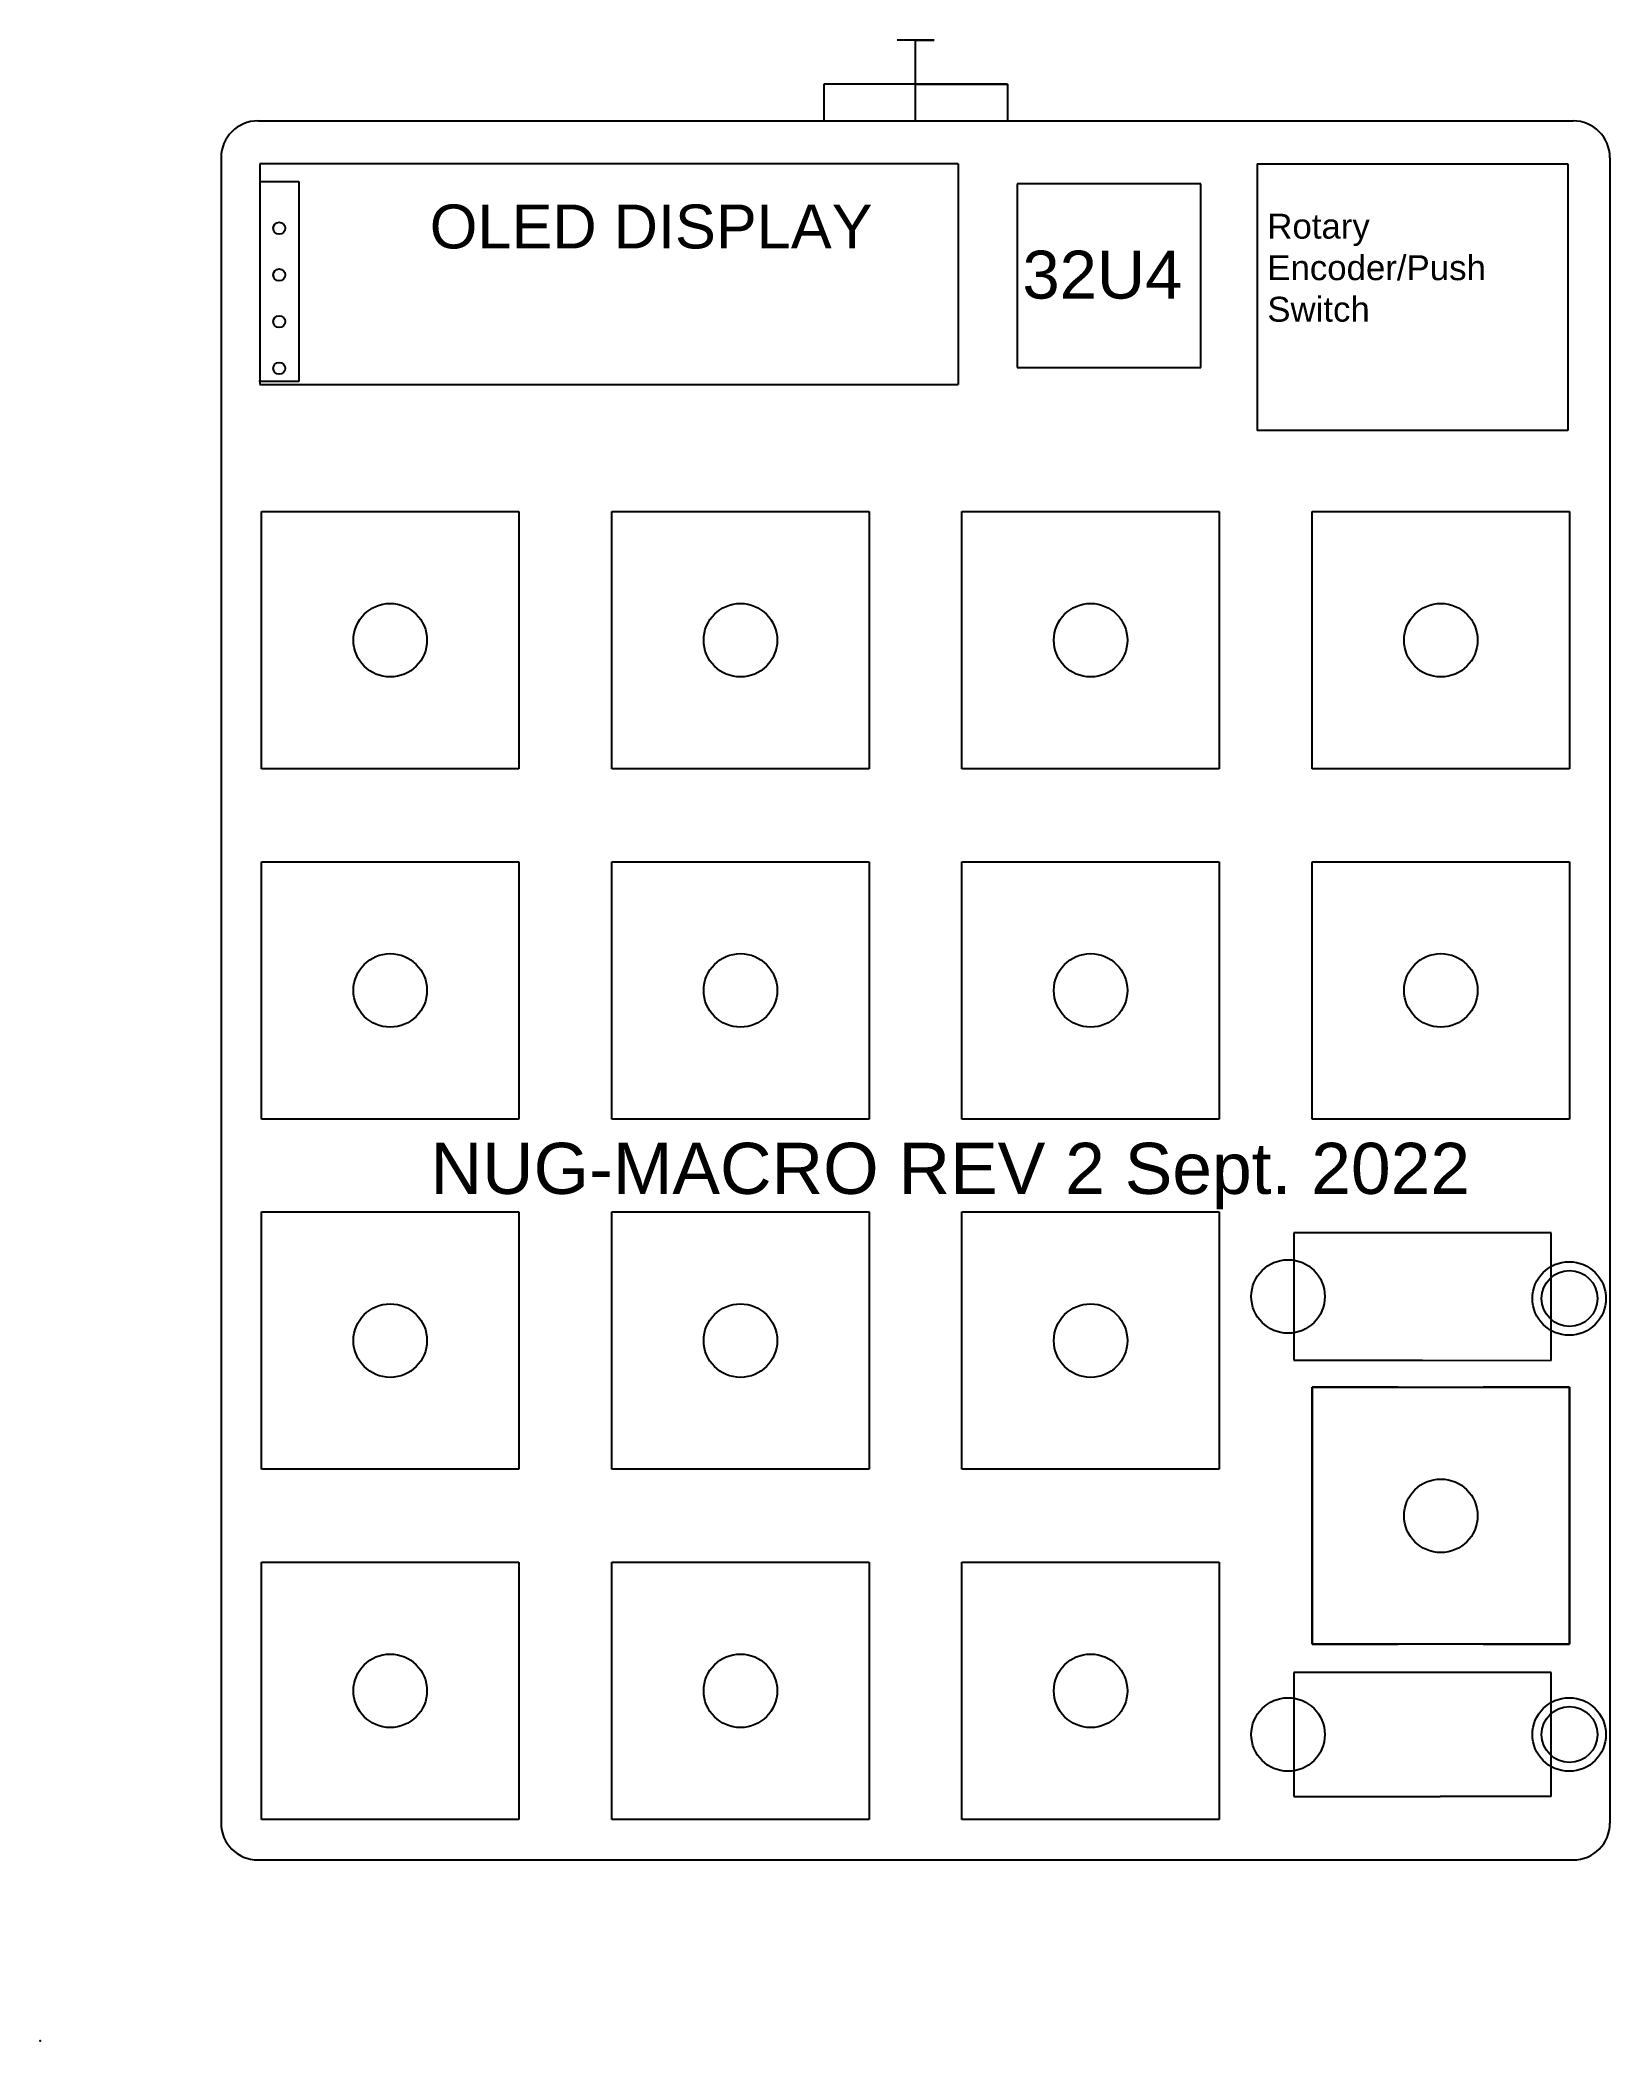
# Model space of a CAD drawing. Header units: inches. Extents: x 0 to 85, y 0 to 109.
import ezdxf

# ---------------------------------------------------------------- set-up
doc = ezdxf.new("R2010")
doc.units = ezdxf.units.IN
doc.header["$MEASUREMENT"] = 0
doc.styles.get("Standard").update_dxf_attribs({"font": 'arial.ttf'})

msp = doc.modelspace()

# ---------------------------------------------------------------- linework, layer by layer
at = {"linetype": 'Continuous'}
for p, q in [((48.63, 108.85), (46.63, 108.85)), ((47.63, 106.45), (47.63, 108.85)), ((47.63, 108.85), (48.63, 108.85)), ((52.63, 106.45), (42.63, 106.45)), ((42.63, 106.45), (42.63, 104.45)), ((47.63, 104.45), (47.63, 106.45)), ((47.63, 106.45), (52.63, 106.45)), ((52.63, 106.45), (52.63, 104.45)), ((49.95, 102.11), (11.95, 102.11)), ((11.95, 102.11), (11.95, 90.33)), ((49.95, 102.11), (49.95, 90.11)), ((11.95, 101.15), (14.08, 101.15)), ((14.08, 101.15), (14.08, 90.28)), ((63.15, 101.03), (53.15, 101.03)), ((53.15, 101.03), (53.15, 91.03)), ((63.15, 91.03), (63.15, 101.03)), ((53.15, 91.03), (63.15, 91.03)), ((11.96, 90.28), (11.95, 90.33)), ((11.95, 90.33), (11.95, 90.11)), ((11.95, 90.11), (49.95, 90.11)), ((14.08, 90.28), (11.96, 90.28)), ((76.17, 43.96), (68.2, 43.96)), ((68.2, 43.96), (68.2, 37.04)), ((82.2, 43.96), (76.17, 43.96)), ((82.2, 43.76), (82.2, 43.96)), ((82.2, 37.01), (82.2, 43.76)), ((82.2, 37.01), (82.2, 43.76)), ((68.2, 37.04), (75.2, 37.04)), ((75.2, 37.04), (82.2, 37.01)), ((83.2, 23.85), (83.2, 21.58)), ((83.2, 21.58), (78.87, 21.58)), ((82.2, 20.04), (68.2, 20.04)), ((68.2, 20.04), (68.2, 13.3)), ((82.2, 13.3), (82.2, 20.04)), ((68.2, 13.3), (76.17, 13.3)), ((82.2, 13.3), (76.17, 13.3))]:
    msp.add_line(p, q, dxfattribs=at)
for p, q in [((11.85, 104.45), (83.4, 104.45)), ((9.85, 102.45), (9.85, 11.85)), ((85.4, 102.45), (85.4, 11.85)), ((66.2, 102.11), (66.2, 87.61)), ((66.2, 102.11), (83.1, 102.11)), ((83.1, 102.11), (83.1, 87.61)), ((83.1, 87.61), (66.2, 87.61)), ((11.85, 9.85), (83.4, 9.85))]:
    msp.add_line(p, q)
at = {"color": 0}
for p, q in [((12.05, 83.2), (26.05, 83.2)), ((12.05, 69.2), (12.05, 83.2)), ((26.05, 83.2), (26.05, 69.2)), ((31.1, 83.2), (45.1, 83.2)), ((31.1, 69.2), (31.1, 83.2)), ((45.1, 83.2), (45.1, 69.2)), ((50.15, 83.2), (64.15, 83.2)), ((50.15, 69.2), (50.15, 83.2)), ((64.15, 83.2), (64.15, 69.2)), ((69.2, 83.2), (83.2, 83.2)), ((69.2, 69.2), (69.2, 83.2)), ((83.2, 83.2), (83.2, 69.2)), ((26.05, 69.2), (12.05, 69.2)), ((45.1, 69.2), (31.1, 69.2)), ((64.15, 69.2), (50.15, 69.2)), ((83.2, 69.2), (69.2, 69.2)), ((12.05, 64.15), (26.05, 64.15)), ((12.05, 50.15), (12.05, 64.15)), ((26.05, 64.15), (26.05, 50.15)), ((31.1, 64.15), (45.1, 64.15)), ((31.1, 50.15), (31.1, 64.15)), ((45.1, 64.15), (45.1, 50.15)), ((50.15, 64.15), (64.15, 64.15)), ((50.15, 50.15), (50.15, 64.15)), ((64.15, 64.15), (64.15, 50.15)), ((69.2, 64.15), (83.2, 64.15)), ((69.2, 50.15), (69.2, 64.15)), ((83.2, 64.15), (83.2, 50.15)), ((26.05, 50.15), (12.05, 50.15)), ((45.1, 50.15), (31.1, 50.15)), ((64.15, 50.15), (50.15, 50.15)), ((83.2, 50.15), (69.2, 50.15)), ((12.05, 45.1), (26.05, 45.1)), ((12.05, 31.1), (12.05, 45.1)), ((26.05, 45.1), (26.05, 31.1)), ((31.1, 45.1), (45.1, 45.1)), ((31.1, 31.1), (31.1, 45.1)), ((45.1, 45.1), (45.1, 31.1)), ((50.15, 45.1), (64.15, 45.1)), ((50.15, 31.1), (50.15, 45.1)), ((64.15, 45.1), (64.15, 31.1)), ((73.9, 35.57), (69.2, 35.57)), ((69.2, 35.57), (69.2, 21.58)), ((69.2, 21.58), (69.2, 35.57)), ((69.2, 35.57), (83.2, 35.57)), ((83.2, 35.57), (78.5, 35.57)), ((83.2, 21.58), (83.2, 35.57)), ((83.2, 35.57), (83.2, 21.58)), ((26.05, 31.1), (12.05, 31.1)), ((45.1, 31.1), (31.1, 31.1)), ((64.15, 31.1), (50.15, 31.1)), ((12.05, 26.05), (26.05, 26.05)), ((12.05, 12.05), (12.05, 26.05)), ((26.05, 26.05), (26.05, 12.05)), ((31.1, 26.05), (45.1, 26.05)), ((31.1, 12.05), (31.1, 26.05)), ((45.1, 26.05), (45.1, 12.05)), ((50.15, 26.05), (64.15, 26.05)), ((50.15, 12.05), (50.15, 26.05)), ((64.15, 26.05), (64.15, 12.05)), ((69.2, 21.58), (73.9, 21.58)), ((83.2, 21.58), (69.2, 21.58)), ((78.5, 21.58), (83.2, 21.58)), ((26.05, 12.05), (12.05, 12.05)), ((45.1, 12.05), (31.1, 12.05)), ((64.15, 12.05), (50.15, 12.05))]:
    msp.add_line(p, q, dxfattribs=at)
at = {"linetype": 'Continuous'}
for centre, radius in [((13.01, 98.61), 0.325), ((13.01, 96.07), 0.325), ((13.01, 93.53), 0.325), ((13.01, 90.99), 0.325), ((19.05, 76.2), 2), ((38.1, 76.2), 2), ((57.15, 76.2), 2), ((76.2, 76.2), 2), ((19.05, 57.15), 2), ((38.1, 57.15), 2), ((57.15, 57.15), 2), ((76.2, 57.15), 2), ((67.89, 40.5), 2), ((83.18, 40.39), 2), ((83.2, 40.39), 1.52), ((19.05, 38.1), 2), ((38.1, 38.1), 2), ((57.15, 38.1), 2), ((76.2, 28.57), 2), ((76.2, 28.57), 2), ((19.05, 19.05), 2), ((38.1, 19.05), 2), ((57.15, 19.05), 2), ((67.89, 16.67), 2), ((83.18, 16.67), 2), ((83.2, 16.67), 1.52)]:
    msp.add_circle(centre, radius, dxfattribs=at)
for centre, start, end in [((11.85, 102.45), 90, 180), ((83.4, 102.45), 0, 90), ((11.85, 11.85), 180, 270), ((83.4, 11.85), 270, 0)]:
    msp.add_arc(centre, 2, start, end, dxfattribs=at)
msp.add_point((0, 0))

# ---------------------------------------------------------------- texts
at = {"linetype": 'Continuous', "attachment_point": 1}
for s, width, gutter_width, heights, insert, char_height in [('OLED DISPLAY', 230.1161, 11.93, [0], (21.2, 99.9), 2.3869), ('Rotary Encoder/Push Switch', 14.7773, 6.77, [10.86], (66.76, 99.4), 1.3549), ('32U4', 158.0122, 13.03, [0], (53.44, 97.39), 2.606), ('  NUG-MACRO REV 2 Sept. 2022', 77.4754, 13.9, [0], (19.08, 48.86), 2.7805)]:
    msp.add_mtext_dynamic_manual_height_columns(s, width=width, gutter_width=gutter_width, heights=heights, dxfattribs=dict(at, insert=insert, char_height=char_height))

doc.saveas('drawing.dxf')
